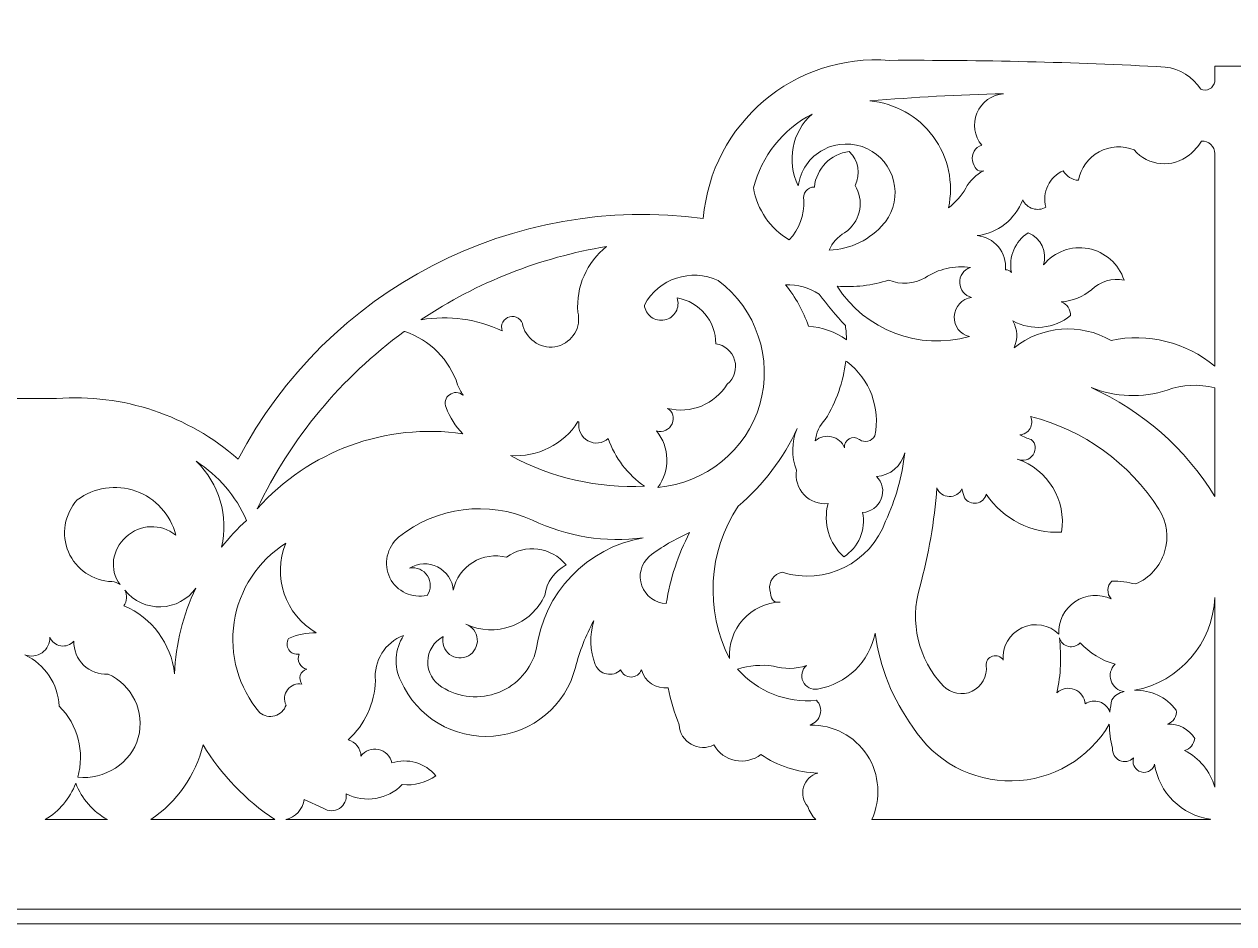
# Model space of a CAD drawing. Header units: millimetres. Extents: x 4613 to 4857, y 4354 to 4620.
# Drawn here: x 4728.5 to 4810.5, y 4353.6 to 4414.6 of the extents above; entities that cross this region are included whole.
import ezdxf

# ---------------------------------------------------------------- set-up
doc = ezdxf.new("R2010")
doc.units = ezdxf.units.MM
doc.header["$MEASUREMENT"] = 0
doc.layers.add('Layer 1', color=18, linetype='Continuous', true_color=0x000000)

msp = doc.modelspace()

# ---------------------------------------------------------------- linework, layer by layer
at = {"layer": 'Layer 1', "lineweight": 9}
for points, knots in [([(4613.246, 4475.6), (4613.246, 4475.6), (4857.246, 4475.6), (4857.246, 4475.6), (4857.246, 4475.6), (4857.246, 4353.6), (4857.246, 4353.6), (4857.246, 4353.6), (4613.246, 4353.6), (4613.246, 4353.6), (4613.246, 4353.6), (4613.246, 4475.6), (4613.246, 4475.6)], [0, 0, 0, 0, 0.25, 0.25, 0.25, 0.5, 0.5, 0.5, 0.75, 0.75, 0.75, 1, 1, 1, 1]), ([(4643.352, 4412.148), (4637.121, 4412.179), (4630.891, 4412.028), (4624.669, 4411.696), (4623.682, 4411.577), (4622.8, 4411.027), (4622.262, 4410.192), (4622.07, 4410.103), (4621.848, 4410.108), (4621.662, 4410.207), (4621.475, 4410.305), (4621.345, 4410.487), (4621.311, 4410.695), (4621.311, 4410.695), (4621.311, 4411.756), (4621.311, 4411.756), (4621.311, 4411.756), (4615.246, 4411.756), (4615.246, 4411.756), (4615.246, 4411.756), (4615.246, 4354.6), (4615.246, 4354.6), (4615.246, 4354.6), (4715.246, 4354.6), (4715.246, 4354.6), (4715.246, 4354.6), (4815.246, 4354.6), (4815.246, 4354.6), (4815.246, 4354.6), (4815.246, 4411.756), (4815.246, 4411.756), (4815.246, 4411.756), (4809.181, 4411.756), (4809.181, 4411.756), (4809.181, 4411.756), (4809.181, 4410.695), (4809.181, 4410.695), (4809.147, 4410.487), (4809.017, 4410.306), (4808.831, 4410.207), (4808.644, 4410.108), (4808.421, 4410.103), (4808.23, 4410.192), (4807.691, 4411.026), (4806.809, 4411.578), (4805.823, 4411.696), (4799.6, 4412.028), (4793.37, 4412.179), (4787.139, 4412.148), (4780.695, 4412.652), (4775.056, 4407.871), (4774.516, 4401.43), (4761.611, 4403.149), (4749.016, 4396.633), (4742.982, 4385.097), (4739.608, 4388.079), (4735.172, 4389.565), (4730.682, 4389.215), (4725.536, 4389.227), (4720.39, 4389.301), (4715.246, 4389.437), (4710.101, 4389.301), (4704.955, 4389.227), (4699.809, 4389.215), (4695.319, 4389.564), (4690.883, 4388.079), (4687.509, 4385.097), (4681.468, 4396.63), (4668.879, 4403.157), (4655.975, 4401.43), (4655.427, 4407.87), (4649.796, 4412.66), (4643.352, 4412.148)], [0, 0, 0, 0, 0.041667, 0.041667, 0.041667, 0.083333, 0.083333, 0.083333, 0.125, 0.125, 0.125, 0.166667, 0.166667, 0.166667, 0.208333, 0.208333, 0.208333, 0.25, 0.25, 0.25, 0.291667, 0.291667, 0.291667, 0.333333, 0.333333, 0.333333, 0.375, 0.375, 0.375, 0.416667, 0.416667, 0.416667, 0.458333, 0.458333, 0.458333, 0.5, 0.5, 0.5, 0.541667, 0.541667, 0.541667, 0.583333, 0.583333, 0.583333, 0.625, 0.625, 0.625, 0.666667, 0.666667, 0.666667, 0.708333, 0.708333, 0.708333, 0.75, 0.75, 0.75, 0.791667, 0.791667, 0.791667, 0.833333, 0.833333, 0.833333, 0.875, 0.875, 0.875, 0.916667, 0.916667, 0.916667, 0.958333, 0.958333, 0.958333, 1, 1, 1, 1]), ([(4794.86, 4409.885), (4794.065, 4409.819), (4793.373, 4409.315), (4793.066, 4408.578), (4792.758, 4407.842), (4792.881, 4407.003), (4793.393, 4406.391), (4792.933, 4406.265), (4792.657, 4405.797), (4792.768, 4405.333), (4792.878, 4404.87), (4793.055, 4404.566), (4793.523, 4404.661), (4793.004, 4404.402), (4792.577, 4403.99), (4792.3, 4403.481), (4792.016, 4402.956), (4791.616, 4402.503), (4791.132, 4402.154), (4791.497, 4403.838), (4791.12, 4405.598), (4790.096, 4406.985), (4789.073, 4408.372), (4787.511, 4409.25), (4785.794, 4409.398), (4788.81, 4409.651), (4791.834, 4409.814), (4794.86, 4409.885)], [0, 0, 0, 0, 0.111111, 0.111111, 0.111111, 0.222222, 0.222222, 0.222222, 0.333333, 0.333333, 0.333333, 0.444444, 0.444444, 0.444444, 0.555556, 0.555556, 0.555556, 0.666667, 0.666667, 0.666667, 0.777778, 0.777778, 0.777778, 0.888889, 0.888889, 0.888889, 1, 1, 1, 1]), ([(4786.858, 4401.207), (4786.858, 4401.207), (4786.775, 4401.1), (4786.775, 4401.1), (4785.849, 4399.986), (4784.489, 4399.323), (4783.041, 4399.281), (4783.256, 4399.777), (4783.626, 4400.19), (4784.094, 4400.46), (4784.094, 4400.46), (4784.308, 4400.621), (4784.308, 4400.621), (4785.202, 4401.376), (4785.414, 4402.669), (4784.804, 4403.669), (4785.203, 4404.437), (4785.039, 4405.376), (4784.404, 4405.963), (4783.151, 4405.81), (4782.171, 4404.812), (4782.044, 4403.556), (4781.819, 4403.56), (4781.605, 4403.459), (4781.464, 4403.285), (4781.322, 4403.11), (4781.268, 4402.881), (4781.319, 4402.662), (4781.377, 4401.669), (4781.019, 4400.696), (4780.331, 4399.978), (4779.046, 4400.735), (4778.161, 4402.024), (4777.916, 4403.496), (4778.467, 4405.654), (4779.911, 4407.477), (4781.884, 4408.509), (4780.52, 4407.279), (4780.137, 4405.295), (4780.947, 4403.647), (4781.095, 4404.685), (4781.728, 4405.591), (4782.653, 4406.087), (4783.577, 4406.582), (4784.69, 4406.605), (4785.636, 4406.153), (4786.526, 4405.729), (4787.178, 4404.928), (4787.415, 4403.972), (4787.652, 4403.016), (4787.446, 4401.998), (4786.858, 4401.207)], [0, 0, 0, 0, 0.058824, 0.058824, 0.058824, 0.117647, 0.117647, 0.117647, 0.176471, 0.176471, 0.176471, 0.235294, 0.235294, 0.235294, 0.294118, 0.294118, 0.294118, 0.352941, 0.352941, 0.352941, 0.411765, 0.411765, 0.411765, 0.470588, 0.470588, 0.470588, 0.529412, 0.529412, 0.529412, 0.588235, 0.588235, 0.588235, 0.647059, 0.647059, 0.647059, 0.705882, 0.705882, 0.705882, 0.764706, 0.764706, 0.764706, 0.823529, 0.823529, 0.823529, 0.882353, 0.882353, 0.882353, 0.941176, 0.941176, 0.941176, 1, 1, 1, 1]), ([(4809.181, 4405.86), (4809.181, 4405.86), (4809.181, 4391.404), (4809.181, 4391.404), (4807.236, 4393.04), (4804.648, 4393.686), (4802.163, 4393.156), (4800.072, 4394.355), (4797.463, 4394.161), (4795.575, 4392.663), (4795.851, 4393.244), (4795.823, 4393.924), (4795.5, 4394.48), (4796.753, 4393.785), (4798.302, 4393.928), (4799.405, 4394.842), (4799.416, 4395.254), (4799.166, 4395.628), (4798.781, 4395.775), (4799.532, 4395.823), (4800.248, 4396.109), (4800.826, 4396.592), (4801.408, 4397.16), (4802.234, 4397.402), (4803.031, 4397.24), (4802.679, 4398.345), (4801.749, 4399.168), (4800.609, 4399.382), (4799.469, 4399.596), (4798.312, 4399.178), (4797.582, 4398.276), (4797.843, 4399.162), (4797.395, 4400.1), (4796.542, 4400.453), (4795.647, 4399.879), (4795.193, 4398.818), (4795.4, 4397.774), (4795.298, 4397.891), (4795.148, 4397.954), (4794.993, 4397.946), (4795.05, 4398.51), (4794.878, 4399.073), (4794.516, 4399.508), (4794.153, 4399.944), (4793.634, 4400.215), (4793.069, 4400.262), (4794.47, 4400.435), (4795.66, 4401.366), (4796.162, 4402.685), (4796.296, 4402.402), (4796.543, 4402.187), (4796.843, 4402.094), (4797.142, 4402.001), (4797.466, 4402.036), (4797.737, 4402.194), (4797.456, 4403.195), (4797.96, 4404.252), (4798.914, 4404.666), (4799.116, 4404.277), (4799.514, 4404.029), (4799.952, 4404.021), (4800.101, 4404.839), (4800.612, 4405.546), (4801.341, 4405.945), (4802.071, 4406.344), (4802.946, 4406.39), (4803.716, 4406.074), (4804.668, 4404.968), (4806.324, 4404.817), (4807.459, 4405.735), (4807.781, 4405.999), (4808.059, 4406.311), (4808.285, 4406.66), (4808.517, 4406.682), (4808.748, 4406.603), (4808.92, 4406.444), (4809.091, 4406.285), (4809.186, 4406.059), (4809.181, 4405.825)], [0, 0, 0, 0, 0.037037, 0.037037, 0.037037, 0.074074, 0.074074, 0.074074, 0.111111, 0.111111, 0.111111, 0.148148, 0.148148, 0.148148, 0.185185, 0.185185, 0.185185, 0.222222, 0.222222, 0.222222, 0.259259, 0.259259, 0.259259, 0.296296, 0.296296, 0.296296, 0.333333, 0.333333, 0.333333, 0.37037, 0.37037, 0.37037, 0.407407, 0.407407, 0.407407, 0.444444, 0.444444, 0.444444, 0.481481, 0.481481, 0.481481, 0.518519, 0.518519, 0.518519, 0.555556, 0.555556, 0.555556, 0.592593, 0.592593, 0.592593, 0.62963, 0.62963, 0.62963, 0.666667, 0.666667, 0.666667, 0.703704, 0.703704, 0.703704, 0.740741, 0.740741, 0.740741, 0.777778, 0.777778, 0.777778, 0.814815, 0.814815, 0.814815, 0.851852, 0.851852, 0.851852, 0.888889, 0.888889, 0.888889, 0.925926, 0.925926, 0.925926, 1, 1, 1, 1]), ([(4755.394, 4394.572), (4759.183, 4397.098), (4763.469, 4398.787), (4767.962, 4399.523), (4766.611, 4398.46), (4765.879, 4396.795), (4766.01, 4395.08), (4766.263, 4394.065), (4765.656, 4393.035), (4764.645, 4392.764), (4763.635, 4392.492), (4762.575, 4393.149), (4762.285, 4394.154), (4762.258, 4394.359), (4762.144, 4394.542), (4761.973, 4394.658), (4761.802, 4394.774), (4761.591, 4394.811), (4761.39, 4394.761), (4761.19, 4394.71), (4761.021, 4394.577), (4760.925, 4394.394), (4760.829, 4394.211), (4760.815, 4393.997), (4760.887, 4393.804), (4759.177, 4394.605), (4757.265, 4394.869), (4755.401, 4394.559), (4755.401, 4394.559), (4755.394, 4394.572), (4755.394, 4394.572)], [0, 0, 0, 0, 0.1, 0.1, 0.1, 0.2, 0.2, 0.2, 0.3, 0.3, 0.3, 0.4, 0.4, 0.4, 0.5, 0.5, 0.5, 0.6, 0.6, 0.6, 0.7, 0.7, 0.7, 0.8, 0.8, 0.8, 0.9, 0.9, 0.9, 1, 1, 1, 1]), ([(4775.531, 4397.212), (4778.12, 4395.269), (4779.24, 4391.928), (4778.346, 4388.816), (4777.451, 4385.705), (4774.659, 4383.464), (4771.433, 4383.192), (4772.278, 4384.339), (4772.246, 4385.91), (4771.352, 4387.019), (4771.772, 4386.891), (4772.221, 4387.1), (4772.393, 4387.504), (4772.564, 4387.908), (4772.471, 4388.335), (4772.087, 4388.548), (4773.656, 4388.151), (4775.299, 4388.821), (4776.142, 4390.202), (4776.617, 4390.596), (4776.812, 4391.235), (4776.639, 4391.827), (4776.466, 4392.419), (4775.968, 4392.851), (4775.355, 4392.927), (4775.366, 4394.466), (4774.259, 4395.784), (4772.741, 4396.037), (4772.847, 4395.728), (4772.816, 4395.388), (4772.656, 4395.103), (4772.495, 4394.818), (4772.219, 4394.615), (4771.899, 4394.546), (4771.579, 4394.477), (4771.245, 4394.548), (4770.982, 4394.741), (4770.718, 4394.934), (4770.549, 4395.232), (4770.518, 4395.558), (4771.482, 4397.353), (4773.686, 4398.079), (4775.531, 4397.212)], [0, 0, 0, 0, 0.071429, 0.071429, 0.071429, 0.142857, 0.142857, 0.142857, 0.214286, 0.214286, 0.214286, 0.285714, 0.285714, 0.285714, 0.357143, 0.357143, 0.357143, 0.428571, 0.428571, 0.428571, 0.5, 0.5, 0.5, 0.571429, 0.571429, 0.571429, 0.642857, 0.642857, 0.642857, 0.714286, 0.714286, 0.714286, 0.785714, 0.785714, 0.785714, 0.857143, 0.857143, 0.857143, 0.928571, 0.928571, 0.928571, 1, 1, 1, 1]), ([(4792.615, 4398.097), (4792.167, 4397.949), (4791.872, 4397.52), (4791.894, 4397.049), (4791.916, 4396.577), (4792.233, 4396.182), (4792.693, 4396.076), (4792.041, 4395.985), (4791.55, 4395.438), (4791.529, 4394.781), (4791.509, 4394.123), (4791.912, 4393.559), (4792.556, 4393.428), (4789.142, 4392.449), (4785.487, 4393.84), (4783.584, 4396.839), (4784.766, 4396.738), (4785.957, 4396.878), (4787.084, 4397.251), (4787.884, 4396.914), (4788.795, 4396.969), (4789.549, 4397.4), (4790.446, 4398.012), (4791.542, 4398.26), (4792.615, 4398.097)], [0, 0, 0, 0, 0.125, 0.125, 0.125, 0.25, 0.25, 0.25, 0.375, 0.375, 0.375, 0.5, 0.5, 0.5, 0.625, 0.625, 0.625, 0.75, 0.75, 0.75, 0.875, 0.875, 0.875, 1, 1, 1, 1]), ([(4780.088, 4396.92), (4780.891, 4396.964), (4781.688, 4396.748), (4782.359, 4396.305), (4782.926, 4395.566), (4783.523, 4394.85), (4784.148, 4394.16), (4784.19, 4393.843), (4784.216, 4393.524), (4784.227, 4393.205), (4783.46, 4393.737), (4782.566, 4394.055), (4781.636, 4394.128), (4781.302, 4395.148), (4780.776, 4396.096), (4780.088, 4396.92)], [0, 0, 0, 0, 0.2, 0.2, 0.2, 0.4, 0.4, 0.4, 0.6, 0.6, 0.6, 0.8, 0.8, 0.8, 1, 1, 1, 1]), ([(4754.244, 4393.769), (4754.244, 4393.769), (4754.276, 4393.759), (4754.276, 4393.759), (4755.986, 4393.202), (4757.323, 4391.852), (4757.864, 4390.136), (4757.966, 4389.9), (4758.09, 4389.673), (4758.234, 4389.459), (4758.234, 4389.459), (4758.222, 4389.444), (4758.222, 4389.444), (4757.965, 4389.669), (4757.585, 4389.683), (4757.312, 4389.477), (4757.039, 4389.272), (4756.939, 4388.922), (4757.084, 4388.612), (4757.33, 4387.945), (4757.715, 4387.338), (4758.213, 4386.832), (4753.006, 4387.578), (4747.775, 4385.67), (4744.274, 4381.743), (4746.552, 4386.513), (4749.979, 4390.646), (4754.244, 4393.769)], [0, 0, 0, 0, 0.111111, 0.111111, 0.111111, 0.222222, 0.222222, 0.222222, 0.333333, 0.333333, 0.333333, 0.444444, 0.444444, 0.444444, 0.555556, 0.555556, 0.555556, 0.666667, 0.666667, 0.666667, 0.777778, 0.777778, 0.777778, 0.888889, 0.888889, 0.888889, 1, 1, 1, 1]), ([(4784.165, 4391.75), (4784.165, 4391.75), (4784.267, 4391.699), (4784.267, 4391.699), (4785.806, 4390.53), (4786.535, 4388.577), (4786.141, 4386.685), (4786.043, 4386.506), (4785.874, 4386.376), (4785.676, 4386.328), (4785.477, 4386.279), (4785.267, 4386.317), (4785.097, 4386.431), (4785.097, 4386.431), (4785.083, 4386.441), (4785.083, 4386.441), (4784.887, 4386.594), (4784.616, 4386.614), (4784.4, 4386.49), (4784.183, 4386.367), (4784.062, 4386.129), (4784.089, 4385.88), (4783.934, 4386.253), (4783.609, 4386.529), (4783.215, 4386.622), (4782.822, 4386.716), (4782.41, 4386.617), (4782.103, 4386.354), (4782.158, 4386.899), (4782.4, 4387.409), (4782.786, 4387.798), (4783.529, 4388.999), (4784, 4390.347), (4784.165, 4391.75)], [0, 0, 0, 0, 0.083333, 0.083333, 0.083333, 0.166667, 0.166667, 0.166667, 0.25, 0.25, 0.25, 0.333333, 0.333333, 0.333333, 0.416667, 0.416667, 0.416667, 0.5, 0.5, 0.5, 0.666667, 0.666667, 0.666667, 0.75, 0.75, 0.75, 0.833333, 0.833333, 0.833333, 0.916667, 0.916667, 0.916667, 1, 1, 1, 1]), ([(4800.801, 4389.963), (4802.446, 4389.308), (4804.267, 4389.246), (4805.953, 4389.789), (4806.989, 4390.159), (4808.112, 4390.215), (4809.181, 4389.952), (4809.181, 4389.952), (4809.181, 4382.585), (4809.181, 4382.585), (4807.191, 4385.83), (4804.272, 4388.4), (4800.801, 4389.963)], [0, 0, 0, 0, 0.25, 0.25, 0.25, 0.5, 0.5, 0.5, 0.75, 0.75, 0.75, 1, 1, 1, 1]), ([(4766.02, 4387.652), (4766.02, 4387.652), (4766.085, 4387.611), (4766.085, 4387.611), (4766, 4387.105), (4766.244, 4386.601), (4766.694, 4386.354), (4767.143, 4386.106), (4767.69, 4386.161), (4768.073, 4386.502), (4768.528, 4385.188), (4769.389, 4384.054), (4770.534, 4383.265), (4767.376, 4383.117), (4764.236, 4383.836), (4761.457, 4385.344), (4763.286, 4385.222), (4765.035, 4386.106), (4766.02, 4387.652)], [0, 0, 0, 0, 0.166667, 0.166667, 0.166667, 0.333333, 0.333333, 0.333333, 0.5, 0.5, 0.5, 0.666667, 0.666667, 0.666667, 0.833333, 0.833333, 0.833333, 1, 1, 1, 1]), ([(4796.704, 4388), (4800.29, 4387.088), (4803.395, 4384.843), (4805.388, 4381.725), (4805.94, 4380.863), (4806.085, 4379.801), (4805.783, 4378.823), (4805.481, 4377.844), (4804.758, 4377.046), (4803.816, 4376.644), (4803.284, 4376.762), (4802.743, 4376.829), (4802.199, 4376.843), (4801.87, 4376.509), (4801.853, 4375.979), (4802.161, 4375.626), (4801.366, 4376.002), (4800.431, 4375.93), (4799.703, 4375.437), (4798.974, 4374.943), (4798.56, 4374.111), (4798.614, 4373.233), (4797.955, 4373.894), (4796.951, 4374.068), (4796.107, 4373.669), (4795.263, 4373.27), (4794.759, 4372.406), (4794.85, 4371.477), (4794.698, 4371.725), (4794.394, 4371.837), (4794.117, 4371.745), (4793.84, 4371.654), (4793.661, 4371.398), (4793.687, 4371.107), (4793.781, 4370.383), (4793.398, 4369.68), (4792.738, 4369.366), (4792.079, 4369.052), (4791.279, 4369.212), (4790.775, 4369.74), (4789.085, 4371.525), (4788.48, 4374.081), (4789.19, 4376.435), (4789.786, 4378.634), (4790.175, 4380.885), (4790.349, 4383.157), (4790.485, 4382.815), (4790.811, 4382.585), (4791.179, 4382.571), (4791.547, 4382.557), (4791.887, 4382.756), (4792.049, 4383.087), (4792.092, 4382.884), (4792.148, 4382.684), (4792.217, 4382.488), (4792.394, 4382.215), (4792.716, 4382.073), (4793.037, 4382.128), (4793.358, 4382.182), (4793.615, 4382.417), (4793.692, 4382.734), (4794.824, 4381.034), (4796.765, 4380.055), (4798.805, 4380.155), (4799.135, 4382.32), (4797.871, 4384.409), (4795.799, 4385.116), (4796.176, 4384.922), (4796.638, 4385.049), (4796.864, 4385.408), (4797.089, 4385.766), (4797.079, 4386.173), (4796.741, 4386.429), (4796.478, 4386.524), (4796.219, 4386.632), (4795.966, 4386.752), (4796.255, 4386.774), (4796.515, 4386.935), (4796.662, 4387.185), (4796.809, 4387.434), (4796.825, 4387.737), (4796.704, 4388)], [0, 0, 0, 0, 0.037037, 0.037037, 0.037037, 0.074074, 0.074074, 0.074074, 0.111111, 0.111111, 0.111111, 0.148148, 0.148148, 0.148148, 0.185185, 0.185185, 0.185185, 0.222222, 0.222222, 0.222222, 0.259259, 0.259259, 0.259259, 0.296296, 0.296296, 0.296296, 0.333333, 0.333333, 0.333333, 0.37037, 0.37037, 0.37037, 0.407407, 0.407407, 0.407407, 0.444444, 0.444444, 0.444444, 0.481481, 0.481481, 0.481481, 0.518519, 0.518519, 0.518519, 0.555556, 0.555556, 0.555556, 0.592593, 0.592593, 0.592593, 0.62963, 0.62963, 0.62963, 0.666667, 0.666667, 0.666667, 0.703704, 0.703704, 0.703704, 0.740741, 0.740741, 0.740741, 0.777778, 0.777778, 0.777778, 0.814815, 0.814815, 0.814815, 0.851852, 0.851852, 0.851852, 0.888889, 0.888889, 0.888889, 0.925926, 0.925926, 0.925926, 0.962963, 0.962963, 0.962963, 1, 1, 1, 1]), ([(4780.876, 4387.183), (4780.49, 4386.284), (4780.476, 4385.269), (4780.839, 4384.361), (4780.737, 4383.758), (4780.923, 4383.142), (4781.342, 4382.696), (4781.761, 4382.251), (4782.361, 4382.027), (4782.969, 4382.093), (4782.627, 4380.783), (4783.036, 4379.392), (4784.034, 4378.477), (4785.041, 4379.126), (4785.549, 4380.324), (4785.312, 4381.498), (4785.879, 4381.526), (4786.375, 4381.885), (4786.579, 4382.414), (4786.784, 4382.944), (4786.663, 4383.537), (4786.263, 4383.938), (4787.184, 4383.986), (4787.961, 4384.638), (4788.167, 4385.537), (4787.987, 4383.933), (4787.55, 4382.368), (4786.874, 4380.903), (4785.843, 4378.058), (4782.75, 4376.531), (4779.862, 4377.434), (4779.304, 4377.33), (4778.932, 4376.799), (4779.025, 4376.24), (4779.117, 4375.68), (4779.165, 4375.339), (4779.727, 4375.42), (4778.758, 4375.379), (4777.846, 4374.948), (4777.201, 4374.223), (4776.556, 4373.499), (4776.231, 4372.549), (4776.301, 4371.582), (4774.609, 4374.877), (4774.833, 4378.834), (4776.884, 4381.919), (4778.582, 4383.362), (4779.945, 4385.158), (4780.876, 4387.183)], [0, 0, 0, 0, 0.0625, 0.0625, 0.0625, 0.125, 0.125, 0.125, 0.1875, 0.1875, 0.1875, 0.25, 0.25, 0.25, 0.3125, 0.3125, 0.3125, 0.375, 0.375, 0.375, 0.4375, 0.4375, 0.4375, 0.5, 0.5, 0.5, 0.5625, 0.5625, 0.5625, 0.625, 0.625, 0.625, 0.6875, 0.6875, 0.6875, 0.75, 0.75, 0.75, 0.8125, 0.8125, 0.8125, 0.875, 0.875, 0.875, 0.9375, 0.9375, 0.9375, 1, 1, 1, 1]), ([(4740.143, 4384.961), (4741.646, 4383.986), (4742.834, 4382.594), (4743.561, 4380.956), (4742.945, 4380.401), (4742.377, 4379.796), (4741.862, 4379.146), (4742.354, 4381.253), (4741.702, 4383.461), (4740.143, 4384.961)], [0, 0, 0, 0, 0.333333, 0.333333, 0.333333, 0.666667, 0.666667, 0.666667, 1, 1, 1, 1]), ([(4732.077, 4382.342), (4733.217, 4383.195), (4734.709, 4383.421), (4736.051, 4382.944), (4737.393, 4382.466), (4738.41, 4381.338), (4738.756, 4379.956), (4737.758, 4380.769), (4736.311, 4380.713), (4735.378, 4379.825), (4734.446, 4378.937), (4734.22, 4377.639), (4734.983, 4376.602), (4734.821, 4376.72), (4734.628, 4376.791), (4734.427, 4376.805), (4733.14, 4376.845), (4731.992, 4377.628), (4731.485, 4378.813), (4730.978, 4379.998), (4731.217, 4381.383), (4732.077, 4382.342)], [0, 0, 0, 0, 0.142857, 0.142857, 0.142857, 0.285714, 0.285714, 0.285714, 0.428571, 0.428571, 0.428571, 0.571429, 0.571429, 0.571429, 0.714286, 0.714286, 0.714286, 0.857143, 0.857143, 0.857143, 1, 1, 1, 1]), ([(4762.934, 4380.975), (4765.265, 4379.855), (4767.87, 4379.437), (4770.434, 4379.773), (4766.621, 4379.1), (4763.69, 4376.033), (4763.197, 4372.193), (4762.859, 4370.874), (4761.912, 4369.797), (4760.647, 4369.293), (4759.383, 4368.79), (4757.945, 4368.927), (4756.794, 4369.653), (4756.186, 4370.015), (4755.821, 4370.677), (4755.837, 4371.385), (4755.854, 4372.093), (4756.257, 4372.74), (4756.881, 4373.074), (4756.776, 4372.622), (4756.947, 4372.15), (4757.318, 4371.869), (4757.688, 4371.589), (4758.182, 4371.549), (4758.589, 4371.772), (4758.996, 4371.996), (4759.234, 4372.438), (4759.197, 4372.901), (4759.159, 4373.364), (4758.86, 4373.759), (4758.422, 4373.914), (4759.392, 4373.461), (4760.503, 4373.414), (4761.508, 4373.782), (4762.513, 4374.151), (4763.327, 4374.9), (4763.775, 4375.873), (4763.89, 4376.755), (4764.431, 4377.525), (4765.222, 4377.932), (4764.229, 4379.165), (4762.442, 4379.395), (4761.171, 4378.45), (4760.396, 4378.655), (4759.57, 4378.532), (4758.888, 4378.11), (4758.206, 4377.688), (4757.728, 4377.009), (4757.564, 4376.223), (4757.51, 4376.898), (4757.107, 4377.496), (4756.502, 4377.8), (4755.897, 4378.103), (4755.182, 4378.073), (4754.609, 4377.713), (4755.08, 4377.803), (4755.559, 4377.599), (4755.82, 4377.197), (4756.081, 4376.794), (4756.067, 4376.267), (4755.793, 4375.873), (4754.781, 4375.64), (4753.741, 4376.129), (4753.274, 4377.056), (4752.807, 4377.984), (4753.073, 4379.142), (4753.863, 4379.815), (4756.426, 4381.879), (4759.934, 4382.326), (4762.934, 4380.975)], [0, 0, 0, 0, 0.043478, 0.043478, 0.043478, 0.086957, 0.086957, 0.086957, 0.130435, 0.130435, 0.130435, 0.173913, 0.173913, 0.173913, 0.217391, 0.217391, 0.217391, 0.26087, 0.26087, 0.26087, 0.304348, 0.304348, 0.304348, 0.347826, 0.347826, 0.347826, 0.391304, 0.391304, 0.391304, 0.434783, 0.434783, 0.434783, 0.478261, 0.478261, 0.478261, 0.521739, 0.521739, 0.521739, 0.565217, 0.565217, 0.565217, 0.608696, 0.608696, 0.608696, 0.652174, 0.652174, 0.652174, 0.695652, 0.695652, 0.695652, 0.73913, 0.73913, 0.73913, 0.782609, 0.782609, 0.782609, 0.826087, 0.826087, 0.826087, 0.869565, 0.869565, 0.869565, 0.913043, 0.913043, 0.913043, 0.956522, 0.956522, 0.956522, 1, 1, 1, 1]), ([(4773.581, 4380.125), (4772.803, 4378.616), (4772.271, 4376.993), (4772.005, 4375.316), (4771.259, 4375.342), (4770.603, 4375.817), (4770.346, 4376.517), (4770.089, 4377.217), (4770.293, 4378.013), (4770.844, 4378.515), (4771.691, 4379.156), (4772.609, 4379.697), (4773.581, 4380.125)], [0, 0, 0, 0, 0.25, 0.25, 0.25, 0.5, 0.5, 0.5, 0.75, 0.75, 0.75, 1, 1, 1, 1]), ([(4746.209, 4379.402), (4745.286, 4377.144), (4746.17, 4374.554), (4748.284, 4373.336), (4747.636, 4373.349), (4746.995, 4373.213), (4746.409, 4372.938), (4746.259, 4372.707), (4746.262, 4372.408), (4746.416, 4372.179), (4746.57, 4371.95), (4746.841, 4371.834), (4747.112, 4371.886), (4747.031, 4371.679), (4747.043, 4371.449), (4747.144, 4371.252), (4747.246, 4371.055), (4747.425, 4370.912), (4747.64, 4370.857), (4747.432, 4370.806), (4747.266, 4370.651), (4747.2, 4370.447), (4747.133, 4370.244), (4747.175, 4370.022), (4747.313, 4369.858), (4746.941, 4369.924), (4746.564, 4369.777), (4746.337, 4369.476), (4746.109, 4369.175), (4746.068, 4368.776), (4746.233, 4368.437), (4746.118, 4368.083), (4745.836, 4367.809), (4745.479, 4367.704), (4745.123, 4367.599), (4744.735, 4367.678), (4744.446, 4367.912), (4743.008, 4369.612), (4742.375, 4371.851), (4742.711, 4374.052), (4743.047, 4376.254), (4744.329, 4378.209), (4746.209, 4379.402)], [0, 0, 0, 0, 0.071429, 0.071429, 0.071429, 0.142857, 0.142857, 0.142857, 0.214286, 0.214286, 0.214286, 0.285714, 0.285714, 0.285714, 0.357143, 0.357143, 0.357143, 0.428571, 0.428571, 0.428571, 0.5, 0.5, 0.5, 0.571429, 0.571429, 0.571429, 0.642857, 0.642857, 0.642857, 0.714286, 0.714286, 0.714286, 0.785714, 0.785714, 0.785714, 0.857143, 0.857143, 0.857143, 0.928571, 0.928571, 0.928571, 1, 1, 1, 1]), ([(4740.122, 4376.364), (4739.248, 4374.547), (4738.753, 4372.572), (4738.669, 4370.557), (4738.451, 4372.599), (4737.141, 4374.36), (4735.246, 4375.154), (4735.454, 4375.471), (4735.478, 4375.874), (4735.309, 4376.214), (4735.904, 4375.477), (4736.81, 4375.062), (4737.756, 4375.093), (4738.702, 4375.123), (4739.576, 4375.591), (4740.122, 4376.364)], [0, 0, 0, 0, 0.2, 0.2, 0.2, 0.4, 0.4, 0.4, 0.6, 0.6, 0.6, 0.8, 0.8, 0.8, 1, 1, 1, 1]), ([(4809.181, 4375.731), (4809.181, 4375.731), (4809.181, 4362.868), (4809.181, 4362.868), (4808.875, 4363.945), (4808.136, 4364.847), (4807.139, 4365.358), (4807.507, 4365.462), (4807.777, 4365.776), (4807.824, 4366.155), (4807.437, 4366.799), (4806.73, 4367.179), (4805.98, 4367.146), (4806.378, 4367.282), (4806.625, 4367.679), (4806.572, 4368.096), (4805.895, 4368.971), (4804.842, 4369.468), (4803.737, 4369.434), (4806.801, 4370.005), (4809.061, 4372.616), (4809.181, 4375.731)], [0, 0, 0, 0, 0.142857, 0.142857, 0.142857, 0.285714, 0.285714, 0.285714, 0.428571, 0.428571, 0.428571, 0.571429, 0.571429, 0.571429, 0.714286, 0.714286, 0.714286, 0.857143, 0.857143, 0.857143, 1, 1, 1, 1]), ([(4754.201, 4373.145), (4753.596, 4372.224), (4753.523, 4371.054), (4754.008, 4370.066), (4755.091, 4367.612), (4757.61, 4366.113), (4760.283, 4366.333), (4762.956, 4366.552), (4765.18, 4368.378), (4765.848, 4370.975), (4766.128, 4372.081), (4766.545, 4373.148), (4767.09, 4374.15), (4766.795, 4373.175), (4766.83, 4372.129), (4767.191, 4371.176), (4767.328, 4370.852), (4767.615, 4370.615), (4767.959, 4370.544), (4768.303, 4370.472), (4768.659, 4370.571), (4768.913, 4370.814), (4769.027, 4370.524), (4769.308, 4370.334), (4769.619, 4370.335), (4769.93, 4370.336), (4770.207, 4370.523), (4770.318, 4370.814), (4770.551, 4370.025), (4771.315, 4369.518), (4772.132, 4369.61), (4772.309, 4368.751), (4772.555, 4367.908), (4772.87, 4367.09), (4772.904, 4366.541), (4773.212, 4366.045), (4773.689, 4365.772), (4774.167, 4365.499), (4774.746, 4365.483), (4775.236, 4365.733), (4775.539, 4365.187), (4776.067, 4364.801), (4776.679, 4364.677), (4777.291, 4364.552), (4777.924, 4364.7), (4778.416, 4365.085), (4779.555, 4364.304), (4780.892, 4363.867), (4782.272, 4363.824), (4781.81, 4363.691), (4781.447, 4363.331), (4781.311, 4362.87), (4781.174, 4362.408), (4781.28, 4361.912), (4781.597, 4361.549), (4781.717, 4361.221), (4781.902, 4360.921), (4782.141, 4360.666), (4782.141, 4360.666), (4746.213, 4360.666), (4746.213, 4360.666), (4746.874, 4360.82), (4747.37, 4361.367), (4747.459, 4362.04), (4747.459, 4362.04), (4748.758, 4361.44), (4748.758, 4361.44), (4749.086, 4361.218), (4749.516, 4361.211), (4749.851, 4361.423), (4750.186, 4361.635), (4750.365, 4362.019), (4750.305, 4362.412), (4751.577, 4361.772), (4753.113, 4362.023), (4754.113, 4363.036), (4754.921, 4362.954), (4755.731, 4363.168), (4756.393, 4363.638), (4755.665, 4364.513), (4754.481, 4364.86), (4753.397, 4364.513), (4753.31, 4364.971), (4752.955, 4365.332), (4752.498, 4365.428), (4752.041, 4365.524), (4751.577, 4365.343), (4751.312, 4364.958), (4751.297, 4365.48), (4750.946, 4365.932), (4750.443, 4366.075), (4751.576, 4367.108), (4752.244, 4368.554), (4752.294, 4370.087), (4752.153, 4371.422), (4752.94, 4372.683), (4754.201, 4373.145)], [0, 0, 0, 0, 0.03125, 0.03125, 0.03125, 0.0625, 0.0625, 0.0625, 0.09375, 0.09375, 0.09375, 0.125, 0.125, 0.125, 0.15625, 0.15625, 0.15625, 0.1875, 0.1875, 0.1875, 0.21875, 0.21875, 0.21875, 0.25, 0.25, 0.25, 0.28125, 0.28125, 0.28125, 0.3125, 0.3125, 0.3125, 0.34375, 0.34375, 0.34375, 0.375, 0.375, 0.375, 0.40625, 0.40625, 0.40625, 0.4375, 0.4375, 0.4375, 0.46875, 0.46875, 0.46875, 0.5, 0.5, 0.5, 0.53125, 0.53125, 0.53125, 0.5625, 0.5625, 0.5625, 0.59375, 0.59375, 0.59375, 0.625, 0.625, 0.625, 0.65625, 0.65625, 0.65625, 0.6875, 0.6875, 0.6875, 0.71875, 0.71875, 0.71875, 0.75, 0.75, 0.75, 0.78125, 0.78125, 0.78125, 0.8125, 0.8125, 0.8125, 0.84375, 0.84375, 0.84375, 0.875, 0.875, 0.875, 0.90625, 0.90625, 0.90625, 0.9375, 0.9375, 0.9375, 0.96875, 0.96875, 0.96875, 1, 1, 1, 1]), ([(4730.214, 4373.04), (4730.343, 4372.726), (4730.627, 4372.502), (4730.962, 4372.448), (4731.297, 4372.395), (4731.634, 4372.517), (4731.855, 4372.774), (4731.832, 4372.161), (4732.072, 4371.566), (4732.513, 4371.139), (4732.955, 4370.712), (4733.554, 4370.493), (4734.166, 4370.536), (4735.812, 4369.797), (4736.681, 4367.975), (4736.218, 4366.232), (4735.755, 4364.488), (4733.909, 4363.361), (4732.113, 4363.536), (4732.603, 4365.254), (4732.124, 4367.101), (4730.86, 4368.363), (4730.775, 4369.862), (4729.883, 4371.195), (4728.529, 4371.844), (4728.917, 4371.685), (4729.36, 4371.736), (4729.702, 4371.979), (4730.044, 4372.223), (4730.238, 4372.621), (4730.214, 4373.04)], [0, 0, 0, 0, 0.1, 0.1, 0.1, 0.2, 0.2, 0.2, 0.3, 0.3, 0.3, 0.4, 0.4, 0.4, 0.5, 0.5, 0.5, 0.6, 0.6, 0.6, 0.7, 0.7, 0.7, 0.8, 0.8, 0.8, 0.9, 0.9, 0.9, 1, 1, 1, 1]), ([(4788.726, 4366.931), (4787.353, 4368.812), (4786.473, 4371.008), (4786.168, 4373.317), (4785.781, 4371.361), (4784.22, 4369.848), (4782.254, 4369.519), (4781.851, 4369.452), (4781.452, 4369.66), (4781.275, 4370.029), (4781.099, 4370.398), (4781.199, 4370.848), (4781.505, 4371.12), (4780.783, 4370.864), (4779.997, 4370.851), (4779.267, 4371.081), (4778.452, 4371.187), (4777.624, 4371.116), (4776.84, 4370.872), (4778.175, 4369.349), (4780.16, 4368.561), (4782.177, 4368.756), (4782.426, 4368.51), (4782.526, 4368.15), (4782.44, 4367.81), (4782.354, 4367.47), (4782.091, 4367.201), (4781.755, 4367.102), (4781.755, 4367.102), (4781.768, 4367.078), (4781.768, 4367.078), (4783.32, 4367.105), (4784.776, 4366.332), (4785.623, 4365.031), (4786.469, 4363.731), (4786.582, 4362.074), (4785.93, 4360.666), (4785.93, 4360.666), (4808.891, 4360.666), (4808.891, 4360.666), (4808.891, 4360.666), (4808.878, 4360.698), (4808.878, 4360.698), (4806.935, 4360.972), (4805.4, 4362.491), (4805.104, 4364.431), (4805.048, 4364.208), (4804.893, 4364.024), (4804.683, 4363.932), (4804.473, 4363.84), (4804.23, 4363.851), (4804.029, 4363.962), (4803.719, 4364.133), (4803.574, 4364.5), (4803.683, 4364.837), (4803.683, 4364.837), (4803.668, 4364.847), (4803.668, 4364.847), (4803.422, 4364.601), (4803.049, 4364.535), (4802.733, 4364.681), (4802.417, 4364.827), (4802.226, 4365.162), (4802.254, 4365.509), (4802.116, 4366.043), (4802.043, 4366.593), (4802.036, 4367.145), (4800.667, 4364.797), (4798.172, 4363.334), (4795.454, 4363.286), (4792.737, 4363.237), (4790.177, 4364.633), (4788.726, 4366.931), (4788.752, 4366.889), (4788.779, 4366.847), (4788.806, 4366.806)], [0, 0, 0, 0, 0.038462, 0.038462, 0.038462, 0.076923, 0.076923, 0.076923, 0.115385, 0.115385, 0.115385, 0.153846, 0.153846, 0.153846, 0.192308, 0.192308, 0.192308, 0.230769, 0.230769, 0.230769, 0.269231, 0.269231, 0.269231, 0.307692, 0.307692, 0.307692, 0.346154, 0.346154, 0.346154, 0.384615, 0.384615, 0.384615, 0.423077, 0.423077, 0.423077, 0.461538, 0.461538, 0.461538, 0.5, 0.5, 0.5, 0.538462, 0.538462, 0.538462, 0.576923, 0.576923, 0.576923, 0.615385, 0.615385, 0.615385, 0.653846, 0.653846, 0.653846, 0.692308, 0.692308, 0.692308, 0.730769, 0.730769, 0.730769, 0.769231, 0.769231, 0.769231, 0.807692, 0.807692, 0.807692, 0.846154, 0.846154, 0.846154, 0.884615, 0.884615, 0.884615, 0.923077, 0.923077, 0.923077, 1, 1, 1, 1]), ([(4798.648, 4372.988), (4798.734, 4372.699), (4798.968, 4372.479), (4799.261, 4372.41), (4799.554, 4372.341), (4799.86, 4372.433), (4800.065, 4372.654), (4800.703, 4371.962), (4801.52, 4371.461), (4802.426, 4371.205), (4802.125, 4370.913), (4802.019, 4370.474), (4802.153, 4370.076), (4802.287, 4369.678), (4802.631, 4369.394), (4803.048, 4369.343), (4802.7, 4369.289), (4802.394, 4369.086), (4802.211, 4368.786), (4802.148, 4368.514), (4802.102, 4368.238), (4802.073, 4367.96), (4801.96, 4368.286), (4801.702, 4368.541), (4801.375, 4368.649), (4801.048, 4368.757), (4800.691, 4368.708), (4800.406, 4368.514), (4800.369, 4368.951), (4800.087, 4369.33), (4799.678, 4369.49), (4799.269, 4369.649), (4798.809, 4369.566), (4798.486, 4369.269), (4798.751, 4370.491), (4798.806, 4371.748), (4798.648, 4372.988)], [0, 0, 0, 0, 0.083333, 0.083333, 0.083333, 0.166667, 0.166667, 0.166667, 0.25, 0.25, 0.25, 0.333333, 0.333333, 0.333333, 0.416667, 0.416667, 0.416667, 0.5, 0.5, 0.5, 0.583333, 0.583333, 0.583333, 0.666667, 0.666667, 0.666667, 0.75, 0.75, 0.75, 0.833333, 0.833333, 0.833333, 0.916667, 0.916667, 0.916667, 1, 1, 1, 1]), ([(4740.609, 4365.736), (4741.84, 4363.71), (4743.501, 4361.979), (4745.475, 4360.666), (4745.475, 4360.666), (4737.069, 4360.666), (4737.069, 4360.666), (4738.837, 4361.859), (4740.099, 4363.665), (4740.609, 4365.736)], [0, 0, 0, 0, 0.333333, 0.333333, 0.333333, 0.666667, 0.666667, 0.666667, 1, 1, 1, 1]), ([(4731.978, 4363.13), (4732.385, 4362.082), (4733.146, 4361.21), (4734.129, 4360.666), (4734.129, 4360.666), (4729.912, 4360.666), (4729.912, 4360.666), (4730.858, 4361.233), (4731.585, 4362.1), (4731.978, 4363.13)], [0, 0, 0, 0, 0.333333, 0.333333, 0.333333, 0.666667, 0.666667, 0.666667, 1, 1, 1, 1])]:
    msp.add_open_spline(points, degree=3, knots=knots, dxfattribs=at)

doc.saveas('drawing.dxf')
